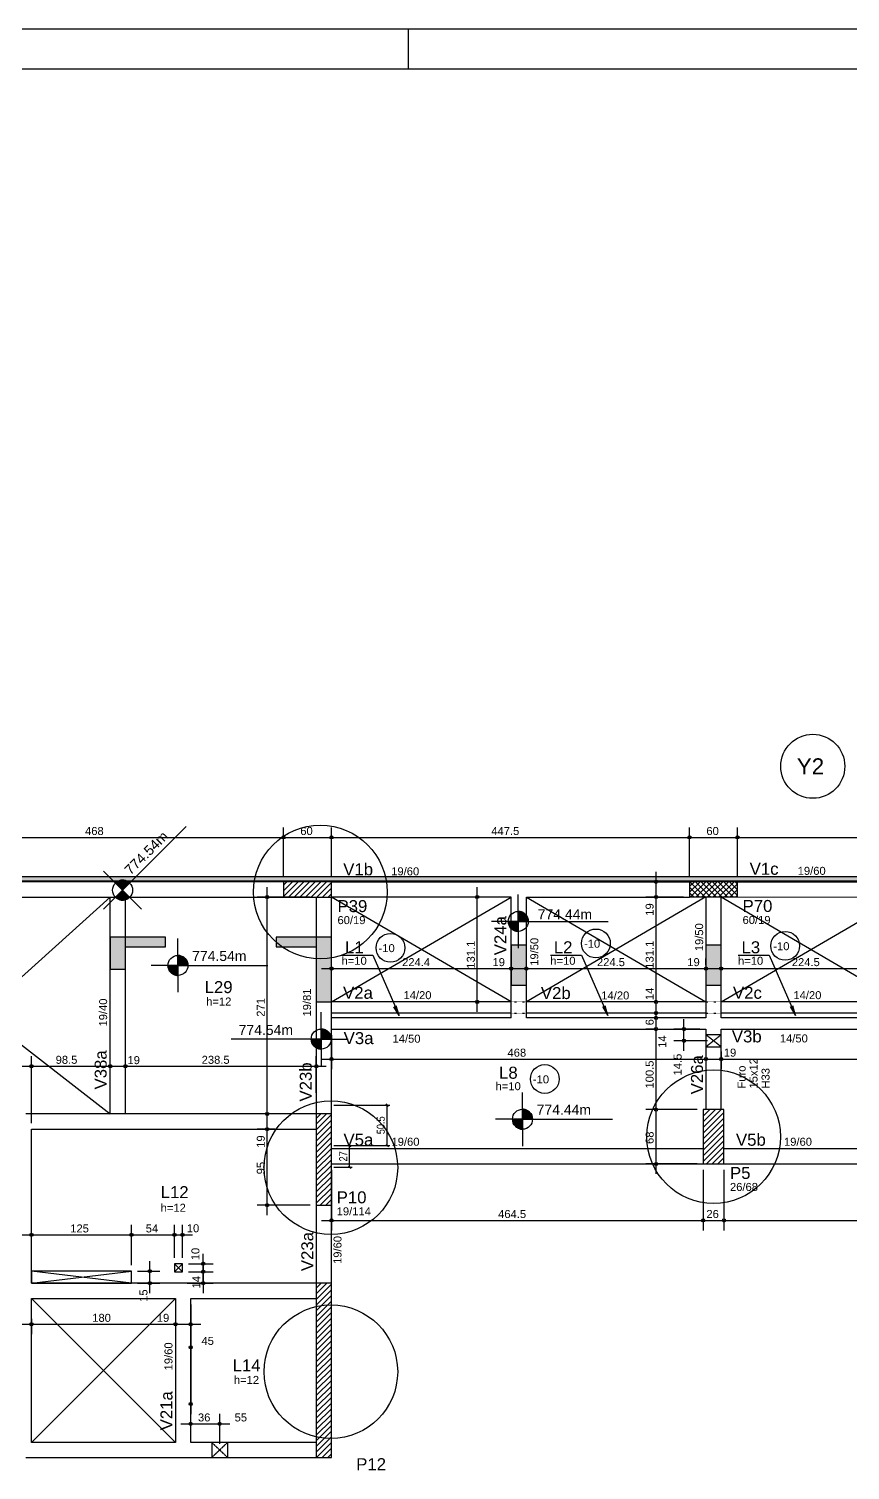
# Model space of a CAD drawing. Header units: millimetres. Extents: x 787 to 8287, y -592 to 17063.
# Drawn here: x 4113 to 5139, y 15262 to 17063 of the extents above; entities that cross this region are included whole.
import ezdxf

# ---------------------------------------------------------------- set-up
doc = ezdxf.new("R2010")
doc.units = ezdxf.units.MM
doc.linetypes.add('ESTILO_TQS_0001', pattern=[1, 0.7, -0.3])
doc.linetypes.add('ESTILO_TQS_0002', pattern=[0.4, 0.1, -0.3])
for name, color, linetype in [('1', 1, 'Continuous'), ('10', 10, 'Continuous'), ('2', 2, 'Continuous'), ('3', 3, 'Continuous'), ('4', 4, 'Continuous'), ('6', 6, 'Continuous'), ('8', 8, 'Continuous'), ('Painéis', 200, 'Continuous')]:
    doc.layers.add(name, color=color, linetype=linetype)
doc.styles.add('COTA TECNICA', font='techl___.ttf', dxfattribs={"height": 10})
doc.styles.get("Standard").update_dxf_attribs({"font": 'arial.ttf'})
doc.dimstyles.new('PAINEL', dxfattribs={"dimtxt": 10, "dimasz": 3, "dimexe": 3, "dimexo": 3, "dimgap": 3, "dimtad": 1, "dimdec": 1, "dimzin": 12, "dimdsep": 46, "dimtxsty": 'COTA TECNICA', "dimblk1": 'OBLIQUE', "dimblk2": 'OBLIQUE', "dimsah": 1, "dimcen": 0.9, "dimclrd": 4, "dimclre": 4, "dimclrt": 240, "dimadec": 1, "dimazin": 3, "dimtfac": 1, "dimtdec": 1, "dimtmove": 0, "dimatfit": 3, "dimfxl": 0, "dimtolj": 1, "dimtzin": 12, "dimarcsym": 0})

# ---------------------------------------------------------------- blocks, each defined once
blk = doc.blocks.new('_Oblique')
at = {"color": 0, "linetype": 'ByBlock', "lineweight": -2}
blk.add_line((-0.5, -0.5), (0.5, 0.5), dxfattribs=at)
blk = doc.blocks.new('*D3311')
at = {"layer": 'Defpoints', "color": 0}
for p in [(4490.8, 15667.3), (4513.5, 15667.3), (4490.8, 15640.3)]:
    blk.add_point(p, dxfattribs=at)
at = {"layer": 'Painéis', "color": 4, "lineweight": -2}
for p, q in [((4493.8, 15667.3), (4516.5, 15667.3)), ((4513.5, 15640.3), (4513.5, 15667.3)), ((4493.8, 15640.3), (4516.5, 15640.3))]:
    blk.add_line(p, q, dxfattribs=at)
at = {"layer": 'Painéis', "color": 4, "lineweight": -2, "xscale": 3, "yscale": 3, "zscale": 3}
for p, rotation in [((4513.5, 15667.3), 90), ((4513.5, 15640.3), 270)]:
    blk.add_blockref('_Oblique', p, dxfattribs=dict(at, rotation=rotation))
at = {"layer": 'Painéis', "color": 240, "insert": (4505.4, 15653.8), "char_height": 10, "attachment_point": 5, "rotation": 90, "style": 'COTA TECNICA'}
blk.add_mtext('\\A1;27', dxfattribs=at)
blk = doc.blocks.new('*D3312')
at = {"layer": 'Defpoints', "color": 0}
for p in [(4490.8, 15717.8), (4560.5, 15717.8), (4500.9, 15667.3)]:
    blk.add_point(p, dxfattribs=at)
at = {"layer": 'Painéis', "color": 4, "lineweight": -2}
for p, q in [((4493.8, 15717.8), (4563.5, 15717.8)), ((4560.5, 15667.3), (4560.5, 15717.8)), ((4503.9, 15667.3), (4563.5, 15667.3))]:
    blk.add_line(p, q, dxfattribs=at)
at = {"layer": 'Painéis', "color": 4, "lineweight": -2, "xscale": 3, "yscale": 3, "zscale": 3}
for p, rotation in [((4560.5, 15717.8), 90), ((4560.5, 15667.3), 270)]:
    blk.add_blockref('_Oblique', p, dxfattribs=dict(at, rotation=rotation))
at = {"layer": 'Painéis', "color": 240, "insert": (4552.4, 15692.6), "char_height": 10, "attachment_point": 5, "rotation": 90, "style": 'COTA TECNICA'}
blk.add_mtext('\\A1;50.5', dxfattribs=at)

msp = doc.modelspace()

# ---------------------------------------------------------------- linework, layer by layer
at = {"layer": '1', "linetype": 'Continuous'}
for p, q in [((787.2, 17063.07), (8287.2, 17063.07)), ((4587.2, 17013.07), (4587.2, 17063.07)), ((3950.31, 16052.45), (4443.3, 16052.45)), ((4229.72, 15986.55), (4309.27, 16066.1)), ((4418.3, 16052.45), (4503.3, 16052.45)), ((4430.8, 16004.3), (4430.8, 16064.95)), ((4430.8, 16004.3), (4430.8, 16064.95)), ((4478.3, 16052.45), (4950.81, 16052.45)), ((4490.8, 16004.3), (4490.8, 16064.95)), ((4490.8, 16004.3), (4490.8, 16064.95)), ((4925.81, 16052.45), (5010.81, 16052.45)), ((4938.31, 16004.48), (4938.31, 16064.95)), ((4938.31, 16004.48), (4938.31, 16064.95)), ((4985.81, 16052.45), (5437.81, 16052.45)), ((4998.31, 16004.46), (4998.31, 16064.95)), ((4998.31, 16004.46), (4998.31, 16064.95)), ((4229.72, 15986.55), (4205.99, 16010.28)), ((4221.31, 15994.96), (4224.02, 15997.67)), ((4221.87, 15994.4), (4225.92, 15998.46)), ((4222.43, 15993.84), (4227.42, 15998.84)), ((4222.99, 15993.28), (4228.72, 15999.01)), ((4223.55, 15992.72), (4229.88, 15999.05)), ((4224.11, 15992.16), (4230.94, 15998.99)), ((4224.67, 15991.6), (4231.93, 15998.85)), ((4225.23, 15991.04), (4232.85, 15998.65)), ((4225.79, 15990.48), (4233.71, 15998.4)), ((4226.35, 15989.92), (4234.53, 15998.09)), ((4226.91, 15989.36), (4235.3, 15997.74)), ((4896.34, 15965.41), (4896.34, 16009.47)), ((4229.72, 15986.55), (4205.99, 15962.82)), ((4220.88, 15995.39), (4238.55, 15977.71)), ((4220.88, 15977.71), (4238.55, 15995.39)), ((4230.28, 15985.99), (4221.44, 15977.15)), ((4230.84, 15985.43), (4222.07, 15976.66)), ((4231.4, 15984.87), (4222.72, 15976.19)), ((4231.96, 15984.31), (4223.41, 15975.76)), ((4232.52, 15983.75), (4224.14, 15975.37)), ((4233.08, 15983.19), (4224.91, 15975.01)), ((4233.64, 15982.63), (4225.72, 15974.71)), ((4234.2, 15982.07), (4226.58, 15974.45)), ((4227.47, 15988.79), (4236.02, 15997.34)), ((4234.76, 15981.51), (4227.5, 15974.25)), ((4228.03, 15988.23), (4236.71, 15996.91)), ((4235.32, 15980.95), (4228.49, 15974.11)), ((4228.59, 15987.67), (4237.36, 15996.44)), ((4229.16, 15987.11), (4237.98, 15995.93)), ((4235.88, 15980.39), (4229.55, 15974.05)), ((4229.72, 15986.55), (4253.45, 15962.82)), ((4236.44, 15979.82), (4230.71, 15974.09)), ((4410.41, 15694.3), (4410.41, 15990.3)), ((4430.8, 15978.42), (4449.19, 15996.8)), ((4430.8, 15985.49), (4442.12, 15996.8)), ((4430.8, 15992.56), (4435.05, 15996.8)), ((4430.8, 15996.8), (4430.8, 15996.8)), ((4430.8, 15996.8), (4430.8, 15996.8)), ((4437.26, 15977.8), (4456.26, 15996.8)), ((4444.33, 15977.8), (4463.33, 15996.8)), ((4451.4, 15977.8), (4470.4, 15996.8)), ((4458.47, 15977.8), (4477.47, 15996.8)), ((4460.8, 15987.3), (4460.8, 15987.3)), ((4465.54, 15977.8), (4484.54, 15996.8)), ((4472.61, 15977.8), (4490.8, 15995.99)), ((4479.69, 15977.8), (4490.8, 15988.92)), ((4486.76, 15977.8), (4490.8, 15981.85)), ((4490.8, 15996.82), (4938.31, 15996.98)), ((4490.8, 15996.8), (4490.8, 15996.8)), ((4490.8, 15996.8), (4490.8, 15996.8)), ((4672.93, 15834.3), (4672.93, 15990.4)), ((4724.23, 15947.51), (4724.23, 15981.07)), ((4903.72, 15996.97), (4883.84, 15996.97)), ((4896.34, 15834.3), (4896.34, 15990.41)), ((4911.22, 15996.97), (4911.22, 15996.97)), ((4938.31, 15983.88), (4951.42, 15996.98)), ((4938.31, 15990.95), (4944.34, 15996.98)), ((4938.31, 15996.98), (4938.31, 15996.98)), ((4938.31, 15996.98), (4938.31, 15996.98)), ((4938.31, 15990.17), (4950.49, 15977.98)), ((4938.31, 15983.1), (4943.42, 15977.98)), ((4938.56, 15996.98), (4957.56, 15977.98)), ((4939.49, 15977.98), (4958.49, 15996.98)), ((4945.64, 15996.98), (4964.64, 15977.98)), ((4946.56, 15977.98), (4965.56, 15996.98)), ((4952.71, 15996.98), (4971.71, 15977.98)), ((4953.63, 15977.98), (4972.63, 15996.98)), ((4959.78, 15996.98), (4978.78, 15977.98)), ((4960.7, 15977.98), (4979.7, 15996.98)), ((4966.85, 15996.98), (4985.85, 15977.98)), ((4967.77, 15977.98), (4986.77, 15996.98)), ((4968.31, 15987.48), (4968.31, 15987.48)), ((4973.92, 15996.98), (4992.92, 15977.98)), ((4974.84, 15977.98), (4993.84, 15996.98)), ((4980.99, 15996.98), (4998.31, 15979.66)), ((4981.91, 15977.98), (4998.31, 15994.38)), ((4988.06, 15996.98), (4998.31, 15986.73)), ((4988.98, 15977.98), (4998.31, 15987.31)), ((4995.13, 15996.98), (4998.31, 15993.81)), ((4996.06, 15977.98), (4998.31, 15980.24)), ((4998.31, 15996.96), (5425.31, 15996.8)), ((4998.31, 15996.96), (4998.31, 15996.96)), ((4998.31, 15996.96), (4998.31, 15996.96)), ((4214.3, 15706.8), (4214.3, 15977.8)), ((4237, 15979.26), (4232, 15974.26)), ((4233.3, 15706.8), (4233.3, 15977.8)), ((4237.56, 15978.7), (4233.5, 15974.64)), ((4238.13, 15978.14), (4235.4, 15975.42)), ((4464.3, 15977.8), (4397.91, 15977.8)), ((4471.8, 15977.8), (4471.8, 15977.8)), ((4715.3, 15977.9), (4490.98, 15977.9)), ((4707.8, 15977.9), (4660.43, 15977.9)), ((4715.3, 15826.8), (4715.3, 15977.9)), ((4715.3, 15977.9), (4715.3, 15977.9)), ((4734.3, 15826.8), (4734.3, 15977.91)), ((4734.3, 15977.91), (4938.31, 15977.91)), ((4930.81, 15977.91), (4883.84, 15977.91)), ((4910.35, 15977.91), (4883.84, 15977.91)), ((4917.85, 15977.91), (4917.85, 15977.91)), ((4938.31, 15977.91), (4938.31, 15977.91)), ((4958.81, 15977.98), (4958.81, 15826.8)), ((4977.81, 15826.8), (4977.81, 15977.98)), ((4998.31, 15977.96), (5202.33, 15977.89)), ((4724.23, 15947.51), (4690.67, 15947.51)), ((4711.73, 15947.51), (4736.73, 15947.51)), ((4724.23, 15946.72), (4711.73, 15946.72)), ((4724.23, 15945.93), (4711.83, 15945.93)), ((4724.23, 15945.14), (4711.96, 15945.14)), ((4724.23, 15944.34), (4712.14, 15944.34)), ((4724.23, 15960.01), (4724.23, 15935.01)), ((4724.23, 15959.41), (4728.06, 15959.41)), ((4724.23, 15958.61), (4729.96, 15958.61)), ((4724.23, 15957.82), (4731.3, 15957.82)), ((4724.23, 15957.03), (4732.34, 15957.03)), ((4724.23, 15956.24), (4733.18, 15956.24)), ((4724.23, 15955.44), (4733.89, 15955.44)), ((4724.23, 15954.65), (4734.49, 15954.65)), ((4724.23, 15953.86), (4735, 15953.86)), ((4724.23, 15953.06), (4735.43, 15953.06)), ((4724.23, 15952.27), (4735.79, 15952.27)), ((4724.23, 15951.48), (4736.08, 15951.48)), ((4724.23, 15950.69), (4736.32, 15950.69)), ((4724.23, 15949.89), (4736.5, 15949.89)), ((4724.23, 15949.1), (4736.63, 15949.1)), ((4724.23, 15948.31), (4736.7, 15948.31)), ((4724.23, 15947.51), (4836.73, 15947.51)), ((4724.23, 15947.51), (4724.23, 15913.96)), ((4298.9, 15892.41), (4298.9, 15925.97)), ((4724.23, 15943.55), (4712.38, 15943.55)), ((4724.23, 15942.76), (4712.67, 15942.76)), ((4724.23, 15941.96), (4713.03, 15941.96)), ((4724.23, 15941.17), (4713.46, 15941.17)), ((4724.23, 15940.38), (4713.97, 15940.38)), ((4724.23, 15939.59), (4714.57, 15939.59)), ((4724.23, 15938.79), (4715.28, 15938.79)), ((4724.23, 15938), (4716.12, 15938)), ((4724.23, 15937.21), (4717.16, 15937.21)), ((4724.23, 15936.41), (4718.48, 15936.41)), ((4724.23, 15935.62), (4720.38, 15935.62)), ((4298.9, 15892.41), (4265.34, 15892.41)), ((4286.4, 15892.41), (4311.4, 15892.41)), ((4298.9, 15891.62), (4286.4, 15891.62)), ((4298.9, 15890.83), (4286.5, 15890.83)), ((4298.9, 15890.04), (4286.63, 15890.04)), ((4298.9, 15904.91), (4298.9, 15879.91)), ((4298.9, 15904.31), (4302.73, 15904.31)), ((4298.9, 15903.51), (4304.63, 15903.51)), ((4298.9, 15902.72), (4305.97, 15902.72)), ((4298.9, 15901.93), (4307.01, 15901.93)), ((4298.9, 15901.14), (4307.85, 15901.14)), ((4298.9, 15900.34), (4308.56, 15900.34)), ((4298.9, 15899.55), (4309.16, 15899.55)), ((4298.9, 15898.76), (4309.67, 15898.76)), ((4298.9, 15897.96), (4310.1, 15897.96)), ((4298.9, 15897.17), (4310.46, 15897.17)), ((4298.9, 15896.38), (4310.76, 15896.38)), ((4298.9, 15895.59), (4310.99, 15895.59)), ((4298.9, 15894.79), (4311.17, 15894.79)), ((4298.9, 15894), (4311.3, 15894)), ((4298.9, 15893.21), (4311.37, 15893.21)), ((4298.9, 15892.41), (4411.4, 15892.41)), ((4298.9, 15892.41), (4298.9, 15858.86)), ((4490.88, 15854.3), (4490.88, 15901.03)), ((4715.3, 15854.3), (4715.3, 15901.03)), ((4715.3, 15854.3), (4715.3, 15901.03)), ((4734.3, 15880.8), (4734.3, 15901.03)), ((4734.3, 15880.8), (4734.3, 15901.03)), ((4958.81, 15892.91), (4958.81, 15901.03)), ((4958.81, 15892.91), (4958.81, 15901.03)), ((4977.81, 15892.91), (4977.81, 15901.03)), ((4977.81, 15892.91), (4977.81, 15901.03)), ((4298.9, 15889.24), (4286.81, 15889.24)), ((4298.9, 15888.45), (4287.05, 15888.45)), ((4298.9, 15887.66), (4287.34, 15887.66)), ((4298.9, 15886.87), (4287.7, 15886.87)), ((4298.9, 15886.07), (4288.13, 15886.07)), ((4298.9, 15885.28), (4288.64, 15885.28)), ((4298.9, 15884.49), (4289.24, 15884.49)), ((4298.9, 15883.69), (4289.95, 15883.69)), ((4298.9, 15882.9), (4290.79, 15882.9)), ((4298.9, 15882.11), (4291.83, 15882.11)), ((4298.9, 15881.32), (4293.15, 15881.32)), ((4298.9, 15880.52), (4295.05, 15880.52)), ((4478.38, 15888.53), (4727.8, 15888.53)), ((4702.8, 15888.53), (4746.8, 15888.53)), ((4721.8, 15888.53), (4971.31, 15888.53)), ((4734.3, 15873.3), (4734.3, 15873.3)), ((4734.3, 15873.3), (4734.3, 15873.3)), ((4946.31, 15888.53), (4990.31, 15888.53)), ((4958.81, 15885.41), (4958.81, 15885.41)), ((4958.81, 15885.41), (4958.81, 15885.41)), ((4965.31, 15888.53), (5214.83, 15888.53)), ((4977.81, 15885.41), (4977.81, 15885.41)), ((4977.81, 15885.41), (4977.81, 15885.41)), ((4896.34, 15820.3), (4896.34, 15859.3)), ((4715.3, 15846.8), (4490.8, 15846.8)), ((4490.88, 15846.8), (4490.88, 15846.8)), ((4707.8, 15846.8), (4660.43, 15846.8)), ((4715.3, 15846.8), (4715.3, 15846.8)), ((4715.3, 15846.8), (4715.3, 15846.8)), ((4715.3, 15846.8), (4715.3, 15846.8)), ((4958.81, 15846.8), (4734.3, 15846.8)), ((4898.3, 15846.8), (4883.84, 15846.8)), ((4898.3, 15846.8), (4883.84, 15846.8)), ((4896.34, 15814.3), (4896.34, 15845.3)), ((4896.34, 15800.3), (4896.34, 15839.3)), ((4905.8, 15846.8), (4905.8, 15846.8)), ((4905.8, 15846.8), (4905.8, 15846.8)), ((5202.33, 15846.8), (4977.81, 15846.8)), ((4477.91, 15800.41), (4477.91, 15833.97)), ((4958.81, 15826.8), (4734.3, 15826.8)), ((4895.66, 15832.8), (4883.84, 15832.8)), ((4895.66, 15832.8), (4883.84, 15832.8)), ((4895.5, 15826.8), (4883.84, 15826.8)), ((4895.5, 15826.8), (4883.84, 15826.8)), ((4896.34, 15699.8), (4896.34, 15825.3)), ((4903, 15826.8), (4903, 15826.8)), ((4903, 15826.8), (4903, 15826.8)), ((4903.16, 15832.8), (4903.16, 15832.8)), ((4903.16, 15832.8), (4903.16, 15832.8)), ((4931.32, 15785.78), (4931.32, 15825.3)), ((5202.33, 15826.8), (4977.81, 15826.8)), ((4477.91, 15800.41), (4365.41, 15800.41)), ((4490.41, 15800.41), (4465.41, 15800.41)), ((4477.91, 15799.62), (4465.44, 15799.62)), ((4477.91, 15787.91), (4477.91, 15812.91)), ((4477.91, 15812.31), (4481.76, 15812.31)), ((4477.91, 15811.51), (4483.66, 15811.51)), ((4477.91, 15810.72), (4484.98, 15810.72)), ((4477.91, 15809.93), (4486.02, 15809.93)), ((4477.91, 15809.14), (4486.86, 15809.14)), ((4477.91, 15808.34), (4487.57, 15808.34)), ((4477.91, 15807.55), (4488.17, 15807.55)), ((4477.91, 15806.76), (4488.68, 15806.76)), ((4477.91, 15805.96), (4489.11, 15805.96)), ((4477.91, 15805.17), (4489.47, 15805.17)), ((4477.91, 15804.38), (4489.76, 15804.38)), ((4477.91, 15803.59), (4490, 15803.59)), ((4477.91, 15802.79), (4490.18, 15802.79)), ((4477.91, 15802), (4490.31, 15802)), ((4477.91, 15801.21), (4490.41, 15801.21)), ((4477.91, 15800.41), (4477.91, 15766.86)), ((4477.91, 15800.41), (4511.47, 15800.41)), ((4490.8, 15812.8), (4490.8, 15812.8)), ((4490.8, 15805.3), (4490.8, 15762.89)), ((4893.54, 15812.8), (4883.84, 15812.8)), ((4893.54, 15812.8), (4883.84, 15812.8)), ((4901.04, 15812.8), (4901.04, 15812.8)), ((4901.04, 15812.8), (4901.04, 15812.8)), ((4951.31, 15812.8), (4918.82, 15812.8)), ((4958.81, 15812.8), (4958.81, 15812.8)), ((4958.81, 15812.8), (4958.81, 15812.8)), ((4958.81, 15812.8), (4958.81, 15812.8)), ((4958.81, 15805.3), (4958.81, 15762.89)), ((4958.81, 15805.3), (4958.81, 15762.89)), ((4477.91, 15798.83), (4465.51, 15798.83)), ((4477.91, 15798.04), (4465.64, 15798.04)), ((4477.91, 15797.24), (4465.82, 15797.24)), ((4477.91, 15796.45), (4466.06, 15796.45)), ((4477.91, 15795.66), (4466.35, 15795.66)), ((4477.91, 15794.86), (4466.71, 15794.86)), ((4477.91, 15794.07), (4467.14, 15794.07)), ((4477.91, 15793.28), (4467.65, 15793.28)), ((4477.91, 15792.49), (4468.25, 15792.49)), ((4477.91, 15791.69), (4468.96, 15791.69)), ((4477.91, 15790.9), (4469.8, 15790.9)), ((4477.91, 15790.11), (4470.84, 15790.11)), ((4477.91, 15789.32), (4472.18, 15789.32)), ((4477.91, 15788.52), (4474.08, 15788.52)), ((4960.81, 15798.28), (4918.82, 15798.28)), ((4968.31, 15798.28), (4968.31, 15798.28)), ((4977.81, 15792.38), (4977.81, 15792.38)), ((4977.81, 15792.38), (4977.81, 15792.38)), ((4977.81, 15784.88), (4977.81, 15762.89)), ((4977.81, 15784.88), (4977.81, 15762.89)), ((4089.31, 15766.46), (4128.31, 15766.46)), ((4103.31, 15766.46), (4226.8, 15766.46)), ((4115.81, 15695.3), (4115.81, 15778.96)), ((4115.81, 15695.3), (4115.81, 15778.96)), ((4201.8, 15766.46), (4245.8, 15766.46)), ((4214.3, 15751.7), (4214.3, 15778.96)), ((4214.3, 15759.2), (4214.3, 15778.96)), ((4220.8, 15766.46), (4484.3, 15766.46)), ((4233.3, 15760.28), (4233.3, 15778.96)), ((4233.3, 15760.28), (4233.3, 15778.96)), ((4471.8, 15733.3), (4471.8, 15778.96)), ((4478.3, 15775.39), (4971.31, 15775.39)), ((4946.31, 15775.39), (4990.31, 15775.39)), ((4965.31, 15775.39), (5458.31, 15775.39)), ((4214.3, 15751.7), (4214.3, 15751.7)), ((4233.3, 15752.78), (4233.3, 15752.78)), ((4233.3, 15752.78), (4233.3, 15752.78)), ((4214.3, 15744.2), (4214.3, 15744.2)), ((4729.47, 15700.2), (4729.47, 15733.76)), ((4410.41, 15675.3), (4410.41, 15719.3)), ((4471.8, 15725.8), (4471.8, 15725.8)), ((4729.47, 15712.7), (4729.47, 15687.7)), ((4729.47, 15712.1), (4733.31, 15712.1)), ((4729.47, 15711.3), (4735.21, 15711.3)), ((4729.47, 15710.51), (4736.54, 15710.51)), ((4729.47, 15709.72), (4737.58, 15709.72)), ((4947.8, 15712.3), (4883.84, 15712.3)), ((4947.8, 15712.3), (4883.84, 15712.3)), ((4896.34, 15631.8), (4896.34, 15724.8)), ((4955.3, 15689.74), (4977.86, 15712.3)), ((4955.3, 15696.81), (4970.79, 15712.3)), ((4955.3, 15703.88), (4963.72, 15712.3)), ((4955.3, 15710.95), (4956.65, 15712.3)), ((4955.3, 15712.3), (4955.3, 15712.3)), ((4955.3, 15712.3), (4955.3, 15712.3)), ((4420.13, 15706.8), (4397.91, 15706.8)), ((4420.13, 15706.8), (4397.91, 15706.8)), ((4410.41, 15580.3), (4410.41, 15700.3)), ((4427.63, 15706.8), (4427.63, 15706.8)), ((4427.63, 15706.8), (4427.63, 15706.8)), ((4471.8, 15694.15), (4484.46, 15706.8)), ((4471.8, 15701.22), (4477.39, 15706.8)), ((4471.8, 15687.08), (4490.8, 15706.08)), ((4471.8, 15680.01), (4490.8, 15699.01)), ((4471.8, 15672.93), (4490.8, 15691.93)), ((4729.47, 15700.2), (4695.92, 15700.2)), ((4716.97, 15700.2), (4741.97, 15700.2)), ((4729.47, 15699.41), (4716.97, 15699.41)), ((4729.47, 15698.62), (4717.08, 15698.62)), ((4729.47, 15697.83), (4717.2, 15697.83)), ((4729.47, 15697.03), (4717.38, 15697.03)), ((4729.47, 15696.24), (4717.62, 15696.24)), ((4729.47, 15695.45), (4717.92, 15695.45)), ((4729.47, 15694.65), (4718.27, 15694.65)), ((4729.47, 15693.86), (4718.7, 15693.86)), ((4729.47, 15693.07), (4719.21, 15693.07)), ((4729.47, 15692.28), (4719.81, 15692.28)), ((4729.47, 15691.48), (4720.52, 15691.48)), ((4729.47, 15708.93), (4738.42, 15708.93)), ((4729.47, 15708.13), (4739.13, 15708.13)), ((4729.47, 15707.34), (4739.74, 15707.34)), ((4729.47, 15706.55), (4740.25, 15706.55)), ((4729.47, 15705.75), (4740.68, 15705.75)), ((4729.47, 15704.96), (4741.03, 15704.96)), ((4729.47, 15704.17), (4741.33, 15704.17)), ((4729.47, 15703.38), (4741.57, 15703.38)), ((4729.47, 15702.58), (4741.75, 15702.58)), ((4729.47, 15701.79), (4741.87, 15701.79)), ((4729.47, 15701), (4741.95, 15701)), ((4729.47, 15700.2), (4841.97, 15700.2)), ((4729.47, 15700.2), (4729.47, 15666.65)), ((4955.3, 15682.67), (4981.3, 15708.67)), ((4955.3, 15675.6), (4981.3, 15701.6)), ((4955.3, 15668.53), (4981.3, 15694.53)), ((4115.81, 15687.8), (4115.81, 15687.8)), ((4115.81, 15687.8), (4115.81, 15687.8)), ((4420.53, 15687.8), (4397.91, 15687.8)), ((4420.53, 15687.8), (4397.91, 15687.8)), ((4428.03, 15687.8), (4428.03, 15687.8)), ((4428.03, 15687.8), (4428.03, 15687.8)), ((4471.8, 15665.86), (4490.8, 15684.86)), ((4471.8, 15658.79), (4490.8, 15677.79)), ((4729.47, 15690.69), (4721.37, 15690.69)), ((4729.47, 15689.9), (4722.4, 15689.9)), ((4729.47, 15689.1), (4723.73, 15689.1)), ((4729.47, 15688.31), (4725.63, 15688.31)), ((4955.3, 15661.46), (4981.3, 15687.46)), ((4955.3, 15654.38), (4981.3, 15680.38)), ((4968.3, 15678.3), (4968.3, 15678.3)), ((4471.8, 15651.72), (4490.8, 15670.72)), ((4471.8, 15644.65), (4490.8, 15663.65)), ((4471.8, 15637.58), (4490.8, 15656.58)), ((4955.3, 15647.31), (4981.3, 15673.31)), ((4959.36, 15644.3), (4981.3, 15666.24)), ((4966.43, 15644.3), (4981.3, 15659.17)), ((4471.8, 15630.51), (4490.8, 15649.51)), ((4471.8, 15623.44), (4490.8, 15642.44)), ((4481.3, 15649.8), (4481.3, 15649.8)), ((4490.8, 15644.3), (4490.8, 15644.3)), ((4947.8, 15644.3), (4883.84, 15644.3)), ((4947.8, 15644.3), (4883.84, 15644.3)), ((4955.3, 15644.3), (4955.3, 15644.3)), ((4955.3, 15644.3), (4955.3, 15644.3)), ((4955.3, 15644.3), (4955.3, 15644.3)), ((4955.3, 15644.3), (4955.3, 15644.3)), ((4973.5, 15644.3), (4981.3, 15652.1)), ((4980.57, 15644.3), (4981.3, 15645.03)), ((4981.3, 15644.3), (4981.3, 15644.3)), ((4981.3, 15644.3), (4981.3, 15644.3)), ((4471.8, 15616.37), (4490.8, 15635.37)), ((4471.8, 15609.29), (4490.8, 15628.29)), ((4471.8, 15602.22), (4490.8, 15621.22)), ((4490.8, 15636.8), (4490.8, 15561.21)), ((4955.3, 15636.8), (4955.3, 15561.21)), ((4955.3, 15636.8), (4955.3, 15561.21)), ((4981.3, 15636.8), (4981.3, 15561.21)), ((4981.3, 15636.8), (4981.3, 15561.21)), ((4471.8, 15595.15), (4490.8, 15614.15)), ((4476.52, 15592.8), (4490.8, 15607.08)), ((4464.3, 15592.8), (4397.91, 15592.8)), ((4464.3, 15592.8), (4397.91, 15592.8)), ((4471.8, 15592.8), (4471.8, 15592.8)), ((4471.8, 15592.8), (4471.8, 15592.8)), ((4483.59, 15592.8), (4490.8, 15600.01)), ((4490.66, 15592.8), (4490.8, 15592.94)), ((4115.81, 15517.8), (4115.81, 15568.18)), ((4240.81, 15517.8), (4240.81, 15568.18)), ((4240.81, 15517.8), (4240.81, 15568.18)), ((4294.5, 15527.15), (4294.5, 15568.18)), ((4294.5, 15527.15), (4294.5, 15568.18)), ((4304.5, 15527.15), (4304.5, 15568.18)), ((4478.3, 15573.71), (4967.8, 15573.71)), ((4942.8, 15573.71), (4993.8, 15573.71)), ((4968.8, 15573.71), (5454.8, 15573.71)), ((4103.31, 15555.68), (4253.31, 15555.68)), ((4228.31, 15555.68), (4307, 15555.68)), ((4282, 15555.68), (4317, 15555.68)), ((4330.53, 15497.15), (4330.53, 15532.15)), ((4263.81, 15482.8), (4263.81, 15522.8)), ((4294.5, 15519.65), (4294.5, 15519.65)), ((4294.5, 15519.65), (4294.5, 15519.65)), ((4304.5, 15519.65), (4304.5, 15519.65)), ((4304.5, 15519.65), (4304.5, 15519.65)), ((4312, 15519.65), (4343.03, 15519.65)), ((4330.53, 15522.15), (4330.53, 15482.8)), ((4490.8, 15502.8), (4490.8, 15518.77)), ((4115.81, 15510.3), (4115.81, 15510.3)), ((4240.81, 15510.3), (4240.81, 15510.3)), ((4240.81, 15510.3), (4240.81, 15510.3)), ((4240.81, 15510.3), (4240.81, 15510.3)), ((4240.81, 15495.3), (4240.81, 15495.3)), ((4248.31, 15510.3), (4276.31, 15510.3)), ((4248.31, 15495.3), (4276.31, 15495.3)), ((4302.81, 15495.3), (4302.81, 15495.3)), ((4304.5, 15509.65), (4304.5, 15509.65)), ((4304.5, 15509.65), (4304.5, 15509.65)), ((4310.31, 15495.3), (4343.03, 15495.3)), ((4312, 15509.65), (4343.03, 15509.65)), ((4312, 15509.65), (4343.03, 15509.65)), ((4471.8, 15482.01), (4485.09, 15495.3)), ((4471.8, 15489.09), (4478.02, 15495.3)), ((4471.8, 15495.3), (4471.8, 15495.3)), ((4471.8, 15474.94), (4490.8, 15493.94)), ((4490.8, 15495.3), (4490.8, 15495.3)), ((4314.81, 15476.3), (4314.81, 15476.3)), ((4471.8, 15467.87), (4490.8, 15486.87)), ((4471.8, 15460.8), (4490.8, 15479.8)), ((4115.81, 15458.24), (4115.81, 15458.24)), ((4115.81, 15458.24), (4115.81, 15458.24)), ((4314.81, 15468.8), (4314.81, 15402.61)), ((4471.8, 15453.73), (4490.8, 15472.73)), ((4471.8, 15446.66), (4490.8, 15465.66)), ((4471.8, 15439.59), (4490.8, 15458.59)), ((3909.3, 15443.95), (4114.31, 15443.95)), ((4089.31, 15443.95), (4128.31, 15443.95)), ((4103.31, 15443.95), (4308.31, 15443.95)), ((4115.81, 15450.74), (4115.81, 15431.45)), ((4115.81, 15450.74), (4115.81, 15431.45)), ((4283.31, 15443.95), (4327.31, 15443.95)), ((4295.81, 15450.77), (4295.81, 15450.77)), ((4295.81, 15450.77), (4295.81, 15450.77)), ((4295.81, 15443.27), (4295.81, 15431.45)), ((4295.81, 15443.27), (4295.81, 15431.45)), ((4314.81, 15439.42), (4314.81, 15456.45)), ((4471.8, 15432.52), (4490.8, 15451.52)), ((4471.8, 15425.45), (4490.8, 15444.45)), ((4314.81, 15431.92), (4314.81, 15431.92)), ((4314.81, 15431.92), (4314.81, 15431.92)), ((4314.81, 15424.42), (4314.81, 15331.73)), ((4471.8, 15418.37), (4490.8, 15437.37)), ((4471.8, 15411.3), (4490.8, 15430.3)), ((4471.8, 15404.23), (4490.8, 15423.23)), ((4471.8, 15397.16), (4490.8, 15416.16)), ((4471.8, 15390.09), (4490.8, 15409.09)), ((4471.8, 15383.02), (4490.8, 15402.02)), ((4471.8, 15375.95), (4490.8, 15394.95)), ((4471.8, 15368.88), (4490.8, 15387.88)), ((4481.3, 15386.3), (4481.3, 15386.3)), ((4471.8, 15361.81), (4490.8, 15380.81)), ((4471.8, 15354.74), (4490.8, 15373.74)), ((4471.8, 15347.66), (4490.8, 15366.66)), ((4471.8, 15340.59), (4490.8, 15359.59)), ((4471.8, 15333.52), (4490.8, 15352.52)), ((4314.81, 15303.8), (4314.81, 15331.96)), ((4351.08, 15294.3), (4351.08, 15331.96)), ((4351.08, 15294.3), (4351.08, 15331.96)), ((4471.8, 15326.45), (4490.8, 15345.45)), ((4471.8, 15319.38), (4490.8, 15338.38)), ((4471.8, 15312.31), (4490.8, 15331.31)), ((4302.31, 15319.46), (4363.58, 15319.46)), ((4471.8, 15305.24), (4490.8, 15324.24)), ((4471.8, 15298.17), (4490.8, 15317.17)), ((4490.8, 15329.78), (4490.8, 15329.78)), ((4314.81, 15296.3), (4314.81, 15296.3)), ((4471.8, 15291.1), (4490.8, 15310.1)), ((4471.8, 15284.02), (4490.8, 15303.02)), ((4472.15, 15277.3), (4490.8, 15295.95)), ((4351.08, 15286.8), (4351.08, 15286.8)), ((4351.08, 15286.8), (4351.08, 15286.8)), ((4471.8, 15277.3), (4471.8, 15277.3)), ((4471.8, 15277.3), (4471.8, 15277.3)), ((4479.22, 15277.3), (4490.8, 15288.88)), ((4486.29, 15277.3), (4490.8, 15281.81)), ((4490.8, 15277.3), (4490.8, 15277.3))]:
    msp.add_line(p, q, dxfattribs=at)
at = {"layer": '1', "linetype": 'ESTILO_TQS_0002'}
for p, q in [((4715.3, 15846.8), (4734.3, 15846.8)), ((4958.81, 15846.8), (4977.81, 15846.8)), ((4715.3, 15832.8), (4734.3, 15832.8)), ((4958.81, 15832.8), (4977.81, 15832.8))]:
    msp.add_line(p, q, dxfattribs=at)
at = {"layer": '1', "linetype": 'Continuous'}
for points in [[(6909.04, 15998.3), (6909.04, 16003.3), (1430.05, 16003.3), (1430.05, 15998.3), (6909.04, 15998.3)], [(4220.88, 15995.39), (4229.72, 15986.55), (4238.55, 15995.39), (4238.23, 15995.71), (4237.63, 15996.23), (4237, 15996.71), (4236.3, 15997.18), (4235.64, 15997.56), (4234.86, 15997.94), (4234.06, 15998.27), (4233.26, 15998.54), (4232.36, 15998.77), (4231.37, 15998.94), (4230.28, 15999.04), (4229.43, 15999.05), (4228.38, 15998.98), (4227.71, 15998.89), (4227.01, 15998.76), (4226.22, 15998.55), (4225.47, 15998.31), (4224.39, 15997.86), (4223.47, 15997.38), (4222.78, 15996.95), (4221.99, 15996.38), (4221.39, 15995.87), (4220.88, 15995.39)], [(4430.8, 15996.8), (3962.81, 15996.8)], [(4238.55, 15977.71), (4229.72, 15986.55), (4220.88, 15977.71), (4221.21, 15977.4), (4221.8, 15976.88), (4222.43, 15976.39), (4223.13, 15975.93), (4223.79, 15975.55), (4224.57, 15975.16), (4225.37, 15974.83), (4226.18, 15974.56), (4227.08, 15974.33), (4228.06, 15974.16), (4229.15, 15974.06), (4230, 15974.06), (4231.05, 15974.12), (4231.72, 15974.21), (4232.42, 15974.35), (4233.21, 15974.55), (4233.97, 15974.8), (4235.05, 15975.25), (4235.97, 15975.73), (4236.66, 15976.16), (4237.45, 15976.73), (4238.05, 15977.23), (4238.55, 15977.71)], [(3962.81, 15977.8), (4430.8, 15977.8)], [(4471.8, 15977.8), (4471.8, 15839.8)], [(4490.8, 15846.78), (4490.8, 15977.8)], [(4724.23, 15935.01), (4724.23, 15947.51), (4711.73, 15947.51), (4711.74, 15947.06), (4711.79, 15946.27), (4711.9, 15945.48), (4712.06, 15944.66), (4712.26, 15943.92), (4712.54, 15943.1), (4712.87, 15942.3), (4713.25, 15941.54), (4713.72, 15940.74), (4714.3, 15939.92), (4715, 15939.08), (4715.59, 15938.48), (4716.38, 15937.78), (4716.93, 15937.37), (4717.51, 15936.97), (4718.22, 15936.55), (4718.92, 15936.2), (4720, 15935.75), (4720.99, 15935.44), (4721.79, 15935.26), (4722.75, 15935.1), (4723.53, 15935.03), (4724.23, 15935.01)], [(4724.23, 15960.01), (4724.23, 15947.51), (4736.73, 15947.51), (4736.72, 15947.97), (4736.67, 15948.76), (4736.56, 15949.55), (4736.4, 15950.37), (4736.2, 15951.1), (4735.93, 15951.93), (4735.59, 15952.73), (4735.21, 15953.49), (4734.74, 15954.29), (4734.16, 15955.11), (4733.46, 15955.94), (4732.87, 15956.55), (4732.08, 15957.25), (4731.53, 15957.66), (4730.95, 15958.05), (4730.24, 15958.47), (4729.54, 15958.83), (4728.46, 15959.28), (4727.47, 15959.59), (4726.67, 15959.77), (4725.71, 15959.93), (4724.93, 15959.99), (4724.23, 15960.01)], [(4298.9, 15879.91), (4298.9, 15892.41), (4286.4, 15892.41), (4286.41, 15891.96), (4286.46, 15891.17), (4286.57, 15890.38), (4286.73, 15889.56), (4286.93, 15888.82), (4287.21, 15888), (4287.54, 15887.2), (4287.92, 15886.44), (4288.39, 15885.64), (4288.97, 15884.82), (4289.67, 15883.98), (4290.26, 15883.38), (4291.06, 15882.68), (4291.6, 15882.27), (4292.18, 15881.87), (4292.89, 15881.46), (4293.59, 15881.1), (4294.67, 15880.65), (4295.66, 15880.34), (4296.46, 15880.16), (4297.42, 15880), (4298.2, 15879.93), (4298.9, 15879.91)], [(4298.9, 15904.91), (4298.9, 15892.41), (4311.4, 15892.41), (4311.39, 15892.87), (4311.34, 15893.66), (4311.23, 15894.45), (4311.07, 15895.27), (4310.87, 15896.01), (4310.6, 15896.83), (4310.26, 15897.63), (4309.88, 15898.39), (4309.41, 15899.19), (4308.83, 15900.01), (4308.13, 15900.85), (4307.54, 15901.45), (4306.75, 15902.15), (4306.2, 15902.56), (4305.62, 15902.96), (4304.91, 15903.37), (4304.21, 15903.73), (4303.13, 15904.18), (4302.14, 15904.49), (4301.35, 15904.67), (4300.38, 15904.83), (4299.6, 15904.9), (4298.9, 15904.91)], [(4503.54, 15905.38), (4542.44, 15905.38), (4575.24, 15829.85), (4568.81, 15840.57), (4575.24, 15829.85), (4571.8, 15841.87)], [(4764.43, 15905.38), (4803.33, 15905.38), (4836.13, 15829.85), (4829.7, 15840.57), (4836.13, 15829.85), (4832.69, 15841.87)], [(4999, 15905.38), (5037.9, 15905.38), (5070.7, 15829.85), (5064.27, 15840.57), (5070.7, 15829.85), (5067.26, 15841.87)], [(4471.8, 15839.8), (4471.8, 15706.8)], [(4490.8, 15706.8), (4490.8, 15846.76)], [(4715.3, 15826.8), (4490.8, 15826.8)], [(4477.91, 15787.91), (4477.91, 15800.41), (4465.41, 15800.41), (4465.42, 15799.96), (4465.47, 15799.17), (4465.58, 15798.38), (4465.74, 15797.56), (4465.94, 15796.82), (4466.22, 15796), (4466.55, 15795.2), (4466.93, 15794.44), (4467.4, 15793.64), (4467.98, 15792.82), (4468.68, 15791.98), (4469.27, 15791.38), (4470.06, 15790.68), (4470.61, 15790.27), (4471.19, 15789.87), (4471.9, 15789.46), (4472.6, 15789.1), (4473.68, 15788.65), (4474.67, 15788.34), (4475.47, 15788.16), (4476.43, 15788), (4477.21, 15787.93), (4477.91, 15787.91)], [(4477.91, 15812.91), (4477.91, 15800.41), (4490.41, 15800.41), (4490.4, 15800.87), (4490.35, 15801.66), (4490.24, 15802.45), (4490.08, 15803.27), (4489.88, 15804.01), (4489.6, 15804.83), (4489.27, 15805.63), (4488.89, 15806.39), (4488.42, 15807.19), (4487.84, 15808.01), (4487.14, 15808.85), (4486.55, 15809.45), (4485.76, 15810.15), (4485.21, 15810.56), (4484.63, 15810.96), (4483.92, 15811.37), (4483.22, 15811.73), (4482.14, 15812.18), (4481.15, 15812.49), (4480.35, 15812.67), (4479.39, 15812.83), (4478.61, 15812.9), (4477.91, 15812.91)], [(4490.8, 15812.8), (4958.81, 15812.8)], [(4958.81, 15812.8), (4958.81, 15712.3)], [(4977.81, 15812.8), (5445.81, 15812.8)], [(4977.81, 15712.3), (4977.81, 15812.8)], [(4729.47, 15712.7), (4729.47, 15700.2), (4741.97, 15700.2), (4741.97, 15700.66), (4741.91, 15701.45), (4741.81, 15702.24), (4741.64, 15703.06), (4741.45, 15703.8), (4741.17, 15704.62), (4740.83, 15705.42), (4740.46, 15706.18), (4739.98, 15706.98), (4739.4, 15707.8), (4738.7, 15708.64), (4738.11, 15709.24), (4737.32, 15709.94), (4736.78, 15710.35), (4736.19, 15710.75), (4735.49, 15711.16), (4734.78, 15711.52), (4733.7, 15711.97), (4732.71, 15712.28), (4731.92, 15712.46), (4730.95, 15712.62), (4730.17, 15712.68), (4729.47, 15712.7)], [(4471.8, 15706.8), (4108.81, 15706.8)], [(4729.47, 15687.7), (4729.47, 15700.2), (4716.97, 15700.2), (4716.98, 15699.75), (4717.04, 15698.96), (4717.14, 15698.17), (4717.3, 15697.35), (4717.5, 15696.61), (4717.78, 15695.79), (4718.12, 15694.99), (4718.49, 15694.23), (4718.97, 15693.43), (4719.55, 15692.61), (4720.25, 15691.77), (4720.84, 15691.17), (4721.63, 15690.47), (4722.17, 15690.06), (4722.76, 15689.66), (4723.46, 15689.25), (4724.17, 15688.89), (4725.25, 15688.44), (4726.24, 15688.13), (4727.03, 15687.95), (4728, 15687.79), (4728.78, 15687.72), (4729.47, 15687.7)], [(4115.81, 15495.3), (4115.81, 15687.8)], [(4115.81, 15687.8), (4471.8, 15687.8)], [(4955.3, 15663.3), (4490.8, 15663.3)], [(5442.3, 15663.3), (4981.3, 15663.3)], [(4490.8, 15644.3), (4955.3, 15644.3)], [(4981.3, 15644.3), (5442.3, 15644.3)], [(4471.8, 15592.8), (4471.8, 15495.3)], [(4490.8, 15495.3), (4490.8, 15592.8)], [(4302.81, 15495.3), (4115.81, 15495.3)], [(4471.8, 15495.3), (4302.81, 15495.3)], [(4115.81, 15476.3), (4295.81, 15476.3)], [(4115.81, 15296.3), (4115.81, 15476.3)], [(4295.81, 15476.3), (4295.81, 15296.3)], [(4314.81, 15476.3), (4471.8, 15476.3)], [(4314.81, 15296.3), (4314.81, 15476.3)], [(4295.81, 15296.3), (4115.81, 15296.3)], [(4471.8, 15296.3), (4314.81, 15296.3)], [(4108.81, 15277.3), (4302.81, 15277.3)], [(4302.81, 15277.3), (4471.8, 15277.3)]]:
    msp.add_lwpolyline(points, dxfattribs=at)
at = {"layer": '1', "linetype": 'ESTILO_TQS_0001'}
for points in [[(4968.31, 15798.28), (4977.81, 15790.78), (4977.81, 15805.78), (4968.31, 15798.28), (4977.81, 15805.78), (4958.81, 15805.78), (4968.31, 15798.28), (4958.81, 15805.78), (4958.81, 15790.78), (4968.31, 15798.28), (4958.81, 15790.78), (4977.81, 15790.78), (4968.31, 15798.28)], [(4351.08, 15286.8), (4341.08, 15277.3), (4361.08, 15277.3), (4351.08, 15286.8), (4361.08, 15277.3), (4361.08, 15296.3), (4351.08, 15286.8), (4361.08, 15296.3), (4341.08, 15296.3), (4351.08, 15286.8), (4341.08, 15296.3), (4341.08, 15277.3), (4351.08, 15286.8)]]:
    msp.add_lwpolyline(points, dxfattribs=at)
at = {"layer": '1', "linetype": 'Continuous'}
for centre, radius in [((4430.8, 16052.45), 2), ((4430.8, 16052.45), 2), ((4430.8, 16052.45), 1), ((4430.8, 16052.45), 1), ((4490.8, 16052.45), 2), ((4490.8, 16052.45), 2), ((4490.8, 16052.45), 1), ((4490.8, 16052.45), 1), ((4938.31, 16052.45), 2), ((4938.31, 16052.45), 2), ((4938.31, 16052.45), 1), ((4938.31, 16052.45), 1), ((4998.31, 16052.45), 2), ((4998.31, 16052.45), 2), ((4998.31, 16052.45), 1), ((4998.31, 16052.45), 1), ((4229.72, 15986.55), 12.5), ((4896.34, 15996.97), 2), ((4896.34, 15996.97), 1), ((4410.41, 15977.8), 2), ((4672.93, 15977.9), 2), ((4896.34, 15977.91), 2), ((4896.34, 15977.91), 2), ((4410.41, 15977.8), 1), ((4672.93, 15977.9), 1), ((4896.34, 15977.91), 1), ((4896.34, 15977.91), 1), ((4724.23, 15947.51), 12.5), ((4298.9, 15892.41), 12.5), ((4490.88, 15888.53), 2), ((4715.3, 15888.53), 2), ((4715.3, 15888.53), 2), ((4734.3, 15888.53), 2), ((4734.3, 15888.53), 2), ((4958.81, 15888.53), 2), ((4958.81, 15888.53), 2), ((4977.81, 15888.53), 2), ((4977.81, 15888.53), 2), ((4490.88, 15888.53), 1), ((4715.3, 15888.53), 1), ((4715.3, 15888.53), 1), ((4734.3, 15888.53), 1), ((4734.3, 15888.53), 1), ((4958.81, 15888.53), 1), ((4958.81, 15888.53), 1), ((4977.81, 15888.53), 1), ((4977.81, 15888.53), 1), ((4672.93, 15846.8), 2), ((4672.93, 15846.8), 1), ((4896.34, 15846.8), 2), ((4896.34, 15846.8), 2), ((4896.34, 15846.8), 1), ((4896.34, 15846.8), 1), ((4896.34, 15832.8), 2), ((4896.34, 15832.8), 2), ((4896.34, 15826.8), 2), ((4896.34, 15826.8), 2), ((4896.34, 15832.8), 1), ((4896.34, 15832.8), 1), ((4896.34, 15826.8), 1), ((4896.34, 15826.8), 1), ((4477.91, 15800.41), 12.5), ((4896.34, 15812.8), 2), ((4896.34, 15812.8), 2), ((4896.34, 15812.8), 1), ((4896.34, 15812.8), 1), ((4931.32, 15812.8), 2), ((4931.32, 15798.28), 2), ((4931.32, 15812.8), 1), ((4931.32, 15798.28), 1), ((4115.81, 15766.46), 2), ((4115.81, 15766.46), 2), ((4115.81, 15766.46), 1), ((4115.81, 15766.46), 1), ((4214.3, 15766.46), 2), ((4214.3, 15766.46), 2), ((4214.3, 15766.46), 1), ((4214.3, 15766.46), 1), ((4233.3, 15766.46), 2), ((4233.3, 15766.46), 2), ((4233.3, 15766.46), 1), ((4233.3, 15766.46), 1), ((4471.8, 15766.46), 2), ((4471.8, 15766.46), 1), ((4490.8, 15775.39), 2), ((4490.8, 15775.39), 1), ((4958.81, 15775.39), 2), ((4958.81, 15775.39), 2), ((4958.81, 15775.39), 1), ((4958.81, 15775.39), 1), ((4977.81, 15775.39), 2), ((4977.81, 15775.39), 2), ((4977.81, 15775.39), 1), ((4977.81, 15775.39), 1), ((4729.47, 15700.2), 12.5), ((4896.34, 15712.3), 2), ((4896.34, 15712.3), 2), ((4896.34, 15712.3), 1), ((4896.34, 15712.3), 1), ((4410.41, 15706.8), 2), ((4410.41, 15706.8), 2), ((4410.41, 15706.8), 1), ((4410.41, 15706.8), 1), ((4410.41, 15687.8), 2), ((4410.41, 15687.8), 2), ((4410.41, 15687.8), 1), ((4410.41, 15687.8), 1), ((4896.34, 15644.3), 2), ((4896.34, 15644.3), 2), ((4896.34, 15644.3), 1), ((4896.34, 15644.3), 1), ((4410.41, 15592.8), 2), ((4410.41, 15592.8), 2), ((4410.41, 15592.8), 1), ((4410.41, 15592.8), 1), ((4490.8, 15573.71), 2), ((4490.8, 15573.71), 1), ((4955.3, 15573.71), 2), ((4955.3, 15573.71), 2), ((4955.3, 15573.71), 1), ((4955.3, 15573.71), 1), ((4981.3, 15573.71), 2), ((4981.3, 15573.71), 2), ((4981.3, 15573.71), 1), ((4981.3, 15573.71), 1), ((4115.81, 15555.68), 2), ((4115.81, 15555.68), 1), ((4240.81, 15555.68), 2), ((4240.81, 15555.68), 2), ((4240.81, 15555.68), 1), ((4240.81, 15555.68), 1), ((4294.5, 15555.68), 2), ((4294.5, 15555.68), 2), ((4294.5, 15555.68), 1), ((4294.5, 15555.68), 1), ((4304.5, 15555.68), 2), ((4304.5, 15555.68), 1), ((4263.81, 15510.3), 2), ((4263.81, 15510.3), 1), ((4330.53, 15519.65), 2), ((4330.53, 15509.65), 2), ((4330.53, 15509.65), 2), ((4330.53, 15519.65), 1), ((4263.81, 15495.3), 2), ((4263.81, 15495.3), 1), ((4330.53, 15495.3), 2), ((4330.53, 15509.65), 1), ((4330.53, 15509.65), 1), ((4330.53, 15495.3), 1), ((4115.81, 15443.95), 2), ((4115.81, 15443.95), 2), ((4115.81, 15443.95), 1), ((4115.81, 15443.95), 1), ((4295.81, 15443.95), 2), ((4295.81, 15443.95), 2), ((4295.81, 15443.95), 1), ((4295.81, 15443.95), 1), ((4314.81, 15443.95), 2), ((4314.81, 15443.95), 1), ((4314.81, 15415.11), 2), ((4314.81, 15415.11), 1), ((4314.81, 15344.23), 2), ((4314.81, 15344.23), 1), ((4314.81, 15319.46), 2), ((4314.81, 15319.46), 1), ((4351.08, 15319.46), 2), ((4351.08, 15319.46), 2), ((4351.08, 15319.46), 1), ((4351.08, 15319.46), 1)]:
    msp.add_circle(centre, radius, dxfattribs=at)
for points in [[(6909.04, 15998.3), (6909.04, 16003.3), (1430.05, 16003.3)], [(6909.04, 15998.3), (1430.05, 16003.3), (1430.05, 15998.3)], [(6909.04, 15998.3), (1430.05, 15998.3), (6909.04, 15998.3)]]:
    msp.add_solid(points, dxfattribs=at)
at = {"layer": '10', "linetype": 'Continuous'}
for points in [[(4283.3, 15927.78), (4214.3, 15927.78), (4214.3, 15887.78), (4233.3, 15887.78), (4233.3, 15915.78), (4283.3, 15915.78), (4283.3, 15927.78)], [(4421.8, 15915.78), (4471.8, 15915.78), (4471.8, 15846.79), (4490.88, 15846.79), (4490.88, 15927.78), (4421.8, 15927.78), (4421.8, 15915.78)], [(4715.3, 15917.78), (4715.3, 15867.78), (4734.3, 15867.78), (4734.3, 15917.78), (4715.3, 15917.78)], [(4958.81, 15917.78), (4958.81, 15867.78), (4977.81, 15867.78), (4977.81, 15917.78), (4958.81, 15917.78)]]:
    msp.add_lwpolyline(points, dxfattribs=at)
at = {"layer": '2', "linetype": 'Continuous'}
for p, q in [((3865.8, 15977.8), (4214.3, 15706.8)), ((3914, 15706.8), (4214.3, 15977.8)), ((4490.8, 15846.76), (4715.3, 15977.9)), ((4715.3, 15846.8), (4490.98, 15977.9)), ((4958.81, 15977.98), (4734.3, 15846.8)), ((4734.3, 15977.91), (4958.81, 15846.8)), ((4977.81, 15977.98), (5202.33, 15846.8)), ((4977.81, 15846.8), (5202.17, 15977.89)), ((4294.5, 15509.65), (4304.5, 15519.65)), ((4304.5, 15509.65), (4294.5, 15519.65)), ((4115.81, 15495.3), (4240.81, 15510.3)), ((4240.81, 15495.3), (4115.81, 15510.3)), ((4115.81, 15296.3), (4295.81, 15476.3)), ((4115.81, 15476.3), (4295.81, 15296.3))]:
    msp.add_line(p, q, dxfattribs=at)
for points in [[(4294.5, 15509.65), (4304.5, 15509.65), (4304.5, 15519.65), (4294.5, 15519.65), (4294.5, 15509.65)], [(4115.81, 15495.3), (4240.81, 15495.3), (4240.81, 15510.3), (4115.81, 15510.3), (4115.81, 15495.3)]]:
    msp.add_lwpolyline(points, dxfattribs=at)
msp.add_circle((5092.3, 16141.29), 40, dxfattribs=at)
at = {"layer": '3', "linetype": 'ESTILO_TQS_0001'}
for p, q in [((4715.3, 15832.8), (4490.8, 15832.8)), ((4958.81, 15832.8), (4734.3, 15832.8)), ((5202.33, 15832.8), (4977.81, 15832.8))]:
    msp.add_line(p, q, dxfattribs=at)
at = {"layer": '3', "linetype": 'Continuous'}
for centre in [(4564.49, 15914.42), (4821.26, 15919.95), (5057.75, 15916.88), (4757.37, 15750.41)]:
    msp.add_circle(centre, 18, dxfattribs=at)
at = {"layer": '6', "linetype": 'Continuous'}
for p, q in [((4283.3, 15927.78), (4214.3, 15927.78)), ((4214.3, 15927.78), (4214.3, 15887.78)), ((4490.8, 15927.78), (4421.8, 15927.78)), ((4490.8, 15846.78), (4490.8, 15927.78)), ((4233.3, 15887.78), (4233.3, 15915.78)), ((4233.3, 15915.78), (4283.3, 15915.78)), ((4421.8, 15915.78), (4471.8, 15915.78)), ((4471.8, 15915.78), (4471.8, 15846.8)), ((4715.3, 15917.78), (4715.3, 15867.78)), ((4734.3, 15917.78), (4715.3, 15917.78)), ((4734.3, 15867.78), (4734.3, 15917.78)), ((4958.81, 15917.78), (4958.81, 15867.78)), ((4977.81, 15917.78), (4958.81, 15917.78)), ((4977.81, 15867.78), (4977.81, 15917.78)), ((4214.3, 15887.78), (4233.3, 15887.78)), ((4715.3, 15867.78), (4734.3, 15867.78)), ((4958.81, 15867.78), (4977.81, 15867.78)), ((4471.8, 15846.8), (4490.8, 15846.78))]:
    msp.add_line(p, q, dxfattribs=at)
for points in [[(4430.8, 15977.8), (4490.8, 15977.8), (4490.8, 15996.8), (4430.8, 15996.8), (4430.8, 15977.8)], [(4938.31, 15977.98), (4998.31, 15977.98), (4998.31, 15996.98), (4938.31, 15996.98), (4938.31, 15977.98)], [(4955.3, 15644.3), (4981.3, 15644.3), (4981.3, 15712.3), (4955.3, 15712.3), (4955.3, 15644.3)], [(4471.8, 15592.8), (4490.8, 15592.8), (4490.8, 15706.8), (4471.8, 15706.8), (4471.8, 15592.8)], [(4471.8, 15277.3), (4490.8, 15277.3), (4490.8, 15495.3), (4471.8, 15495.3), (4471.8, 15277.3)]]:
    msp.add_lwpolyline(points, dxfattribs=at)
for points in [[(4214.3, 15887.78), (4233.3, 15887.78), (4214.3, 15927.78)], [(4233.3, 15887.78), (4233.3, 15915.78), (4214.3, 15927.78)], [(4214.3, 15927.78), (4233.3, 15915.78), (4283.3, 15927.78)], [(4233.3, 15915.78), (4283.3, 15915.78), (4283.3, 15927.78)], [(4471.8, 15915.78), (4490.88, 15927.78), (4421.8, 15927.78)], [(4471.8, 15915.78), (4421.8, 15927.78), (4421.8, 15915.78)], [(4471.8, 15915.78), (4490.88, 15846.79), (4490.88, 15927.78)], [(4471.8, 15915.78), (4471.8, 15846.79), (4490.88, 15846.79)], [(4715.3, 15917.78), (4715.3, 15867.78), (4734.3, 15867.78)], [(4715.3, 15917.78), (4734.3, 15867.78), (4734.3, 15917.78)], [(4715.3, 15917.78), (4734.3, 15917.78), (4715.3, 15917.78)], [(4958.81, 15917.78), (4958.81, 15867.78), (4977.81, 15867.78)], [(4958.81, 15917.78), (4977.81, 15867.78), (4977.81, 15917.78)], [(4958.81, 15917.78), (4977.81, 15917.78), (4958.81, 15917.78)]]:
    msp.add_solid(points, dxfattribs=at)
at = {"layer": '8', "linetype": 'Continuous'}
msp.add_line((912.2, 17013.07), (8237.2, 17013.07), dxfattribs=at)
at = {"layer": 'Painéis', "color": 5}
for centre in [(4476.78, 15984.13), (4968.3, 15678.3), (4490.02, 15639.76), (4490.02, 15384.57)]:
    msp.add_circle(centre, 83.49, dxfattribs=at)

# ---------------------------------------------------------------- texts
at = {"layer": '1', "linetype": 'Continuous'}
for s, height, p in [('468', 10, (4182.8, 16055.45)), ('60', 10, (4451.8, 16055.45)), ('447.5', 10, (4690.56, 16055.45)), ('60', 10, (4959.31, 16055.45)), ('774.44m', 12.5, (4748.5, 15949.96)), ('774.54m', 12.5, (4316.61, 15898)), ('224.4', 10, (4579.09, 15891.53)), ('19', 10, (4691.97, 15891.53)), ('224.5', 10, (4822.55, 15891.53)), ('19', 10, (4935.47, 15891.53)), ('224.5', 10, (5066.07, 15891.53)), ('774.54m', 12.5, (4374.76, 15805.56)), ('468', 10, (4710.81, 15778.39)), ('19', 10, (4981.08, 15778.43)), ('98.5', 10, (4146.05, 15769.46)), ('19', 10, (4235.83, 15769.04)), ('238.5', 10, (4328.55, 15769.46)), ('774.44m', 12.5, (4747.18, 15705.79)), ('464.5', 10, (4699.05, 15576.71)), ('26', 10, (4959.3, 15576.71)), ('125', 10, (4164.31, 15558.68)), ('54', 10, (4258.65, 15558.68)), ('10', 10, (4309.99, 15558.89)), ('180', 10, (4191.81, 15446.95)), ('19', 10, (4272.47, 15446.95)), ('45', 10, (4328.32, 15418.11)), ('36', 10, (4323.94, 15322.46)), ('55', 10, (4369.72, 15322.46))]:
    msp.add_text(s, height=height, dxfattribs=at).set_placement(p)
for s, height, rotation, p in [('774.54m', 12.5, 45, (4239.69, 16004.55)), ('19', 10, 90, (4893.34, 15954.58)), ('131.1', 10, 90, (4669.93, 15888.35)), ('131.1', 10, 90, (4893.34, 15888.36)), ('14', 10, 90, (4893.34, 15849.12)), ('271', 10, 90, (4407.41, 15828.3)), ('6', 10, 90, (4893.37, 15817.49)), ('14', 10, 90, (4909.29, 15789.35)), ('14.5', 10, 90, (4928.32, 15754.95)), ('100.5', 10, 90, (4893.34, 15738.55)), ('Furo', 10, 90, (5008.25, 15738.54)), ('15x12', 10, 90, (5023.25, 15738.54)), ('H33', 10, 90, (5038.25, 15738.54)), ('19', 10, 90, (4407.41, 15664.47)), ('68', 10, 90, (4893.34, 15669.3)), ('95', 10, 90, (4407.41, 15631.3)), ('10', 10, 90, (4325.71, 15523.94)), ('14', 10, 90, (4326.89, 15488.71)), ('15', 10, 90, (4260.81, 15471.97))]:
    msp.add_text(s, height=height, rotation=rotation, dxfattribs=at).set_placement(p)
at = {"layer": '3', "linetype": 'Continuous'}
for s, p in [('19/60', (5073.41, 16005.66)), ('19/60', (4565.47, 16005.03)), ('60/19', (4498.3, 15944.05)), ('60/19', (5004.5, 15944.23)), ('-10', (4549.63, 15909.03)), ('-10', (4806.4, 15914.56)), ('-10', (5042.9, 15911.48)), ('h=10', (4503.39, 15893.26)), ('h=10', (4764.28, 15893.26)), ('h=10', (4998.85, 15893.26)), ('14/20', (4580.8, 15850.25)), ('14/20', (4828, 15849.91)), ('14/20', (5068.07, 15850.25)), ('h=12', (4334.23, 15842.31)), ('14/50', (4567.08, 15795.86)), ('14/50', (5051.13, 15796.19)), ('h=10', (4695.86, 15736.49)), ('-10', (4742.51, 15745.01)), ('19/60', (4565.8, 15667.05)), ('19/60', (5056.3, 15667.05)), ('26/68', (4988.8, 15610.55)), ('h=12', (4277.32, 15584.53)), ('19/114', (4497.28, 15580.06)), ('h=12', (4368.84, 15369.35))]:
    msp.add_text(s, height=10, dxfattribs=at).set_placement(p)
for s, p in [('19/50', (4955.26, 15910.19)), ('19/50', (4749.26, 15892.01)), ('19/81', (4465.17, 15828.62)), ('19/40', (4210.4, 15816.08)), ('19/60', (4503.3, 15519.3)), ('19/60', (4292.06, 15386.3))]:
    msp.add_text(s, height=10, rotation=90, dxfattribs=at).set_placement(p)
at = {"layer": '4', "linetype": 'Continuous'}
for s, p in [('V1b', (4505.47, 16005.03)), ('V1c', (5013.41, 16005.66)), ('L1', (4507.72, 15907.59)), ('L2', (4768.61, 15907.59)), ('L3', (5003.18, 15907.59)), ('L29', (4332.25, 15857.83)), ('V2a', (4505.26, 15850.71)), ('V2b', (4752.46, 15850.37)), ('V2c', (4992.53, 15850.71)), ('V3a', (4506.02, 15794.07)), ('V3b', (4991.13, 15796.19)), ('L8', (4700.19, 15750.82)), ('V5a', (4505.8, 15667.05)), ('V5b', (4996.3, 15667.05)), ('L12', (4277.32, 15601.53)), ('L14', (4367.21, 15385.04))]:
    msp.add_text(s, height=15, dxfattribs=at).set_placement(p)
for s, p in [('V24a', (4709.37, 15905.15)), ('V38a', (4209.82, 15737.36)), ('V23b', (4466.16, 15722.28)), ('V26a', (4955.06, 15731.3)), ('V23a', (4468.05, 15510.3)), ('V21a', (4292.06, 15311.3))]:
    msp.add_text(s, height=15, rotation=90, dxfattribs=at).set_placement(p)
at = {"layer": '6', "linetype": 'Continuous'}
for s, height, p in [('Y2', 20, (5072.3, 16131.29)), ('P39', 15, (4498.3, 15959.05)), ('P70', 15, (5004.5, 15959.23)), ('P5', 15, (4988.8, 15625.55)), ('P10', 15, (4497.28, 15595.06)), ('P12', 15, (4521.69, 15261.54))]:
    msp.add_text(s, height=height, dxfattribs=at).set_placement(p)

# ---------------------------------------------------------------- dimensions: what is measured, and where the dimension line sits
at = {"layer": 'Painéis'}
for base, p1, p2, picture, middle in [((4560.54, 15717.8), (4500.87, 15667.3), (4490.8, 15717.8), '*D3312', (4552.43, 15692.55)), ((4513.47, 15667.3), (4490.8, 15640.3), (4490.8, 15667.3), '*D3311', (4505.4, 15653.8))]:
    dim = msp.add_linear_dim(base=base, p1=p1, p2=p2, angle=90, dimstyle='PAINEL', dxfattribs=at)
    dim.commit()
    dim.dimension.update_dxf_attribs({"geometry": picture, "text_midpoint": middle})

doc.saveas('drawing.dxf')
